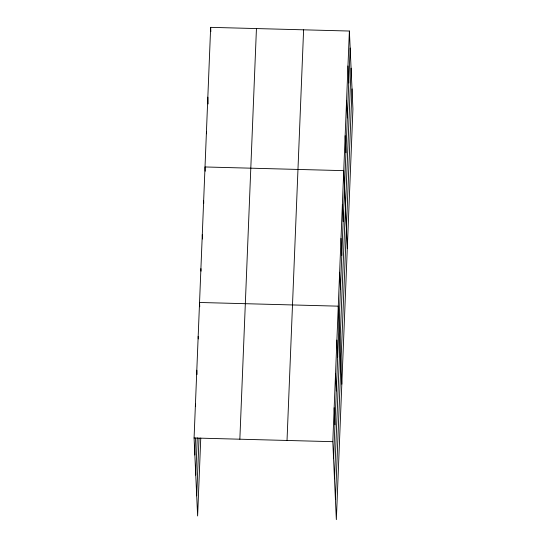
<?xml version="1.0" encoding="UTF-8"?>
<svg xmlns="http://www.w3.org/2000/svg" width="547" height="547" viewBox="0 0 547 547"><rect width="100%" height="100%" fill="white"/><g stroke="black" fill="none" stroke-linecap="round" stroke-linejoin="round"><path stroke-width="0.82" d="M200.763 438.044L197.617 515.965L194.076 437.99L210.657 27.35L349.383 31.035L352.924 109.01L336.343 519.65L332.802 441.675L349.383 31.035M194.848 455.001L195.532 438.065M195.758 475.117L197.262 437.853M196.701 495.849L199.026 438.256M239.853 439.207L256.44 28.567M287.025 440.458L303.606 29.818M333.574 458.687L350.155 48.047M334.49 478.803L351.071 68.163M335.427 499.534L352.015 88.894M194.076 437.99L332.802 441.675M347.974 65.941L348.747 82.953M346.566 100.846L347.338 117.858M345.157 135.752L345.93 152.763M347.29 248.625L343.748 170.65L205.016 166.965L205.214 171.218M342.381 204.53L343.154 221.542M341.013 238.41L341.786 255.422M339.646 272.283L340.419 289.301M341.813 384.138L338.272 306.163L199.546 302.477L199.737 306.73M336.904 340.043L337.677 357.054M335.537 373.922L336.309 390.934M334.169 407.795L334.942 424.807M210.657 27.35L210.848 31.603M207.839 97.161L208.147 103.964M206.431 132.059L206.506 133.762M203.648 200.845L203.764 203.395M202.281 234.725L202.479 238.977M200.913 268.598L201.029 271.155M198.178 336.357L198.294 338.908M196.811 370.23L197.002 374.49M195.443 404.11L195.559 406.66"/></g></svg>
